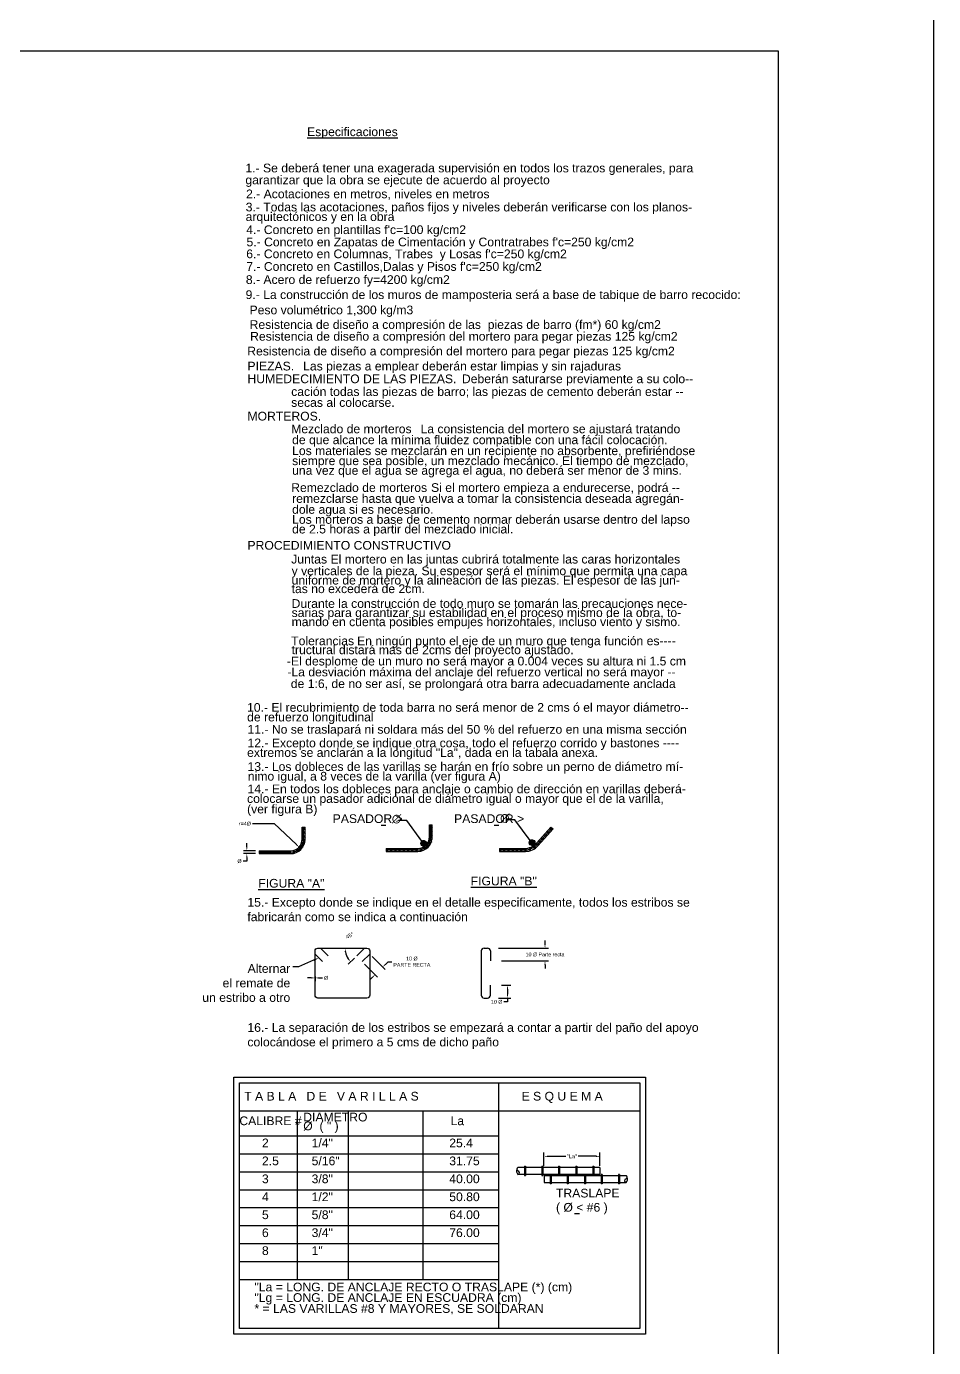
# Model space of a CAD drawing. Header units: metres. Extents: x 14 to 161, y 5 to 309.
# Drawn here: x 137.06 to 161.01, y 204.9 to 239.77 of the extents above; entities that cross this region are included whole.
import ezdxf

# ---------------------------------------------------------------- set-up
doc = ezdxf.new("R2010")
doc.units = ezdxf.units.M
doc.header["$PDMODE"] = 35
doc.layers.add('E-Especificaciones', color=3, linetype='Continuous')
doc.layers.add('E-Pie', color=1, linetype='Continuous')
doc.styles.add('ARIAL', font='arial.ttf')
doc.styles.add('General', font='arial.ttf', dxfattribs={"height": 2.3})
doc.styles.get("Standard").update_dxf_attribs({"font": 'arial.ttf'})
doc.dimstyles.get("Standard").update_dxf_attribs({"dimtxt": 0.18, "dimasz": 0.18, "dimexe": 0.18, "dimexo": 0.0625, "dimgap": 0.09, "dimtad": 0, "dimtih": 1, "dimtoh": 1, "dimdec": 4, "dimzin": 0, "dimdsep": 46, "dimtxsty": 'Standard', "dimcen": 0.09, "dimadec": 0, "dimazin": 0, "dimtfac": 1, "dimtdec": 4, "dimtofl": 0, "dimtmove": 0, "dimatfit": 3, "dimfxl": 1, "dimtolj": 1, "dimtzin": 0, "dimarcsym": 0})

# ---------------------------------------------------------------- blocks, each defined once
blk = doc.blocks.new('*D493')
at = {"layer": 'Defpoints', "color": 0, "transparency": 16777216}
for p in [(152.198, 209.949), (150.721, 209.655), (152.198, 209.655)]:
    blk.add_point(p, dxfattribs=at)
at = {"layer": 'E-Especificaciones', "color": 2, "lineweight": -2, "transparency": 16777216}
for p, q in [((150.721, 209.7), (150.721, 210.049)), ((150.821, 209.949), (151.294, 209.949)), ((152.098, 209.949), (151.626, 209.949)), ((152.198, 209.7), (152.198, 210.049))]:
    blk.add_line(p, q, dxfattribs=at)
at = {"layer": 'E-Especificaciones', "color": 2, "transparency": 16777216}
for points in [[(150.821, 209.965), (150.821, 209.932), (150.721, 209.949)], [(152.098, 209.965), (152.098, 209.932), (152.198, 209.949)]]:
    blk.add_solid(points, dxfattribs=at)
at = {"layer": 'E-Especificaciones', "color": 0, "transparency": 16777216, "insert": (151.46, 209.949), "char_height": 0.1, "attachment_point": 5, "style": 'ARIAL'}
blk.add_mtext('\\A1;"La"', dxfattribs=at)
blk = doc.blocks.new('*D486')
at = {"layer": 'Defpoints', "color": 0, "transparency": 16777216}
for p in [(149.432, 215.443), (150.748, 215.443), (149.507, 215.106)]:
    blk.add_point(p, dxfattribs=at)
at = {"layer": 'E-Especificaciones', "color": 2, "lineweight": -2, "transparency": 16777216}
for p, q in [((150.748, 215.543), (150.748, 215.643)), ((149.522, 215.443), (150.838, 215.443)), ((149.597, 215.106), (150.838, 215.106)), ((150.748, 215.006), (150.748, 214.906))]:
    blk.add_line(p, q, dxfattribs=at)
at = {"layer": 'E-Especificaciones', "color": 2, "transparency": 16777216}
for points in [[(150.731, 215.543), (150.764, 215.543), (150.748, 215.443)], [(150.731, 215.006), (150.764, 215.006), (150.748, 215.106)]]:
    blk.add_solid(points, dxfattribs=at)
at = {"layer": 'E-Especificaciones', "color": 0, "transparency": 16777216, "insert": (150.748, 215.275), "char_height": 0.1, "attachment_point": 5, "style": 'ARIAL'}
blk.add_mtext('\\A1;10 %%C Parte recta', dxfattribs=at)
blk = doc.blocks.new('*D487')
at = {"layer": 'Defpoints', "color": 0, "transparency": 16777216}
for p in [(146.121, 215.286), (145.922, 215.086), (146.463, 214.944)]:
    blk.add_point(p, dxfattribs=at)
at = {"layer": 'E-Especificaciones', "color": 2, "lineweight": -2, "transparency": 16777216}
for p, q in [((146.185, 215.222), (146.527, 214.88)), ((145.985, 215.022), (146.327, 214.68)), ((146.534, 215.014), (146.604, 215.085)), ((146.604, 215.085), (146.704, 215.085)), ((146.193, 214.673), (146.122, 214.603))]:
    blk.add_line(p, q, dxfattribs=at)
at = {"layer": 'E-Especificaciones', "color": 2, "transparency": 16777216}
for points in [[(146.522, 215.026), (146.546, 215.003), (146.463, 214.944)], [(146.181, 214.685), (146.205, 214.662), (146.264, 214.744)]]:
    blk.add_solid(points, dxfattribs=at)
at = {"layer": 'E-Especificaciones', "color": 0, "transparency": 16777216, "insert": (147.233, 215.085), "char_height": 0.1, "attachment_point": 5, "style": 'ARIAL'}
blk.add_mtext('\\A1;10 %%C \\PPARTE RECTA', dxfattribs=at)
blk = doc.blocks.new('*D488')
at = {"layer": 'Defpoints', "color": 0, "transparency": 16777216}
for p in [(144.677, 214.785), (144.677, 214.785), (144.677, 214.657)]:
    blk.add_point(p, dxfattribs=at)
at = {"layer": 'E-Especificaciones', "color": 2, "lineweight": -2, "transparency": 16777216}
for p, q in [((144.577, 214.657), (144.477, 214.657)), ((144.677, 214.695), (144.677, 214.567)), ((144.677, 214.695), (144.677, 214.567)), ((144.777, 214.657), (144.877, 214.657))]:
    blk.add_line(p, q, dxfattribs=at)
at = {"layer": 'E-Especificaciones', "color": 2, "transparency": 16777216}
for points in [[(144.577, 214.674), (144.577, 214.64), (144.677, 214.657)], [(144.777, 214.674), (144.777, 214.64), (144.677, 214.657)]]:
    blk.add_solid(points, dxfattribs=at)
at = {"layer": 'E-Especificaciones', "color": 0, "transparency": 16777216, "insert": (144.971, 214.657), "char_height": 0.1, "attachment_point": 5, "style": 'ARIAL'}
blk.add_mtext('\\A1;%%C', dxfattribs=at)
blk = doc.blocks.new('*D489')
at = {"layer": 'Defpoints', "color": 0, "transparency": 16777216}
for p in [(144.752, 215.443), (145.537, 215.188), (145.779, 215.244), (145.978, 215.443), (146.046, 215.443)]:
    blk.add_point(p, dxfattribs=at)
at = {"layer": 'E-Especificaciones', "color": 2, "lineweight": -2, "transparency": 16777216}
blk.add_line((145.715, 215.18), (145.554, 215.019), dxfattribs=at)
blk.add_arc((145.978, 215.443), 0.51, 191.2458, 213.7542, dxfattribs=at)
at = {"layer": 'E-Especificaciones', "color": 2, "transparency": 16777216}
for points in [[(145.461, 215.342), (145.495, 215.346), (145.468, 215.443)], [(145.567, 215.17), (145.541, 215.149), (145.618, 215.083)]]:
    blk.add_solid(points, dxfattribs=at)
at = {"layer": 'E-Especificaciones', "color": 0, "transparency": 16777216, "insert": (145.591, 215.776), "char_height": 0.1, "attachment_point": 5, "rotation": 30, "style": 'ARIAL'}
blk.add_mtext('\\A1;45°', dxfattribs=at)
blk = doc.blocks.new('*D490')
at = {"layer": 'Defpoints', "color": 0, "transparency": 16777216}
for p in [(142.876, 217.937), (143.198, 218.012), (143.198, 217.937)]:
    blk.add_point(p, dxfattribs=at)
at = {"layer": 'E-Especificaciones', "color": 2, "lineweight": -2, "transparency": 16777216}
for p, q in [((143.108, 218.012), (142.786, 218.012)), ((143.108, 217.937), (142.786, 217.937)), ((142.876, 218.112), (142.876, 218.212)), ((142.876, 217.737), (142.776, 217.737)), ((142.876, 217.837), (142.876, 217.737))]:
    blk.add_line(p, q, dxfattribs=at)
at = {"layer": 'E-Especificaciones', "color": 2, "transparency": 16777216}
for points in [[(142.859, 218.112), (142.892, 218.112), (142.876, 218.012)], [(142.859, 217.837), (142.892, 217.837), (142.876, 217.937)]]:
    blk.add_solid(points, dxfattribs=at)
at = {"layer": 'E-Especificaciones', "color": 0, "transparency": 16777216, "insert": (142.682, 217.737), "char_height": 0.1, "attachment_point": 5, "style": 'ARIAL'}
blk.add_mtext('\\A1;%%c', dxfattribs=at)
blk = doc.blocks.new('*D491')
at = {"layer": 'Defpoints', "color": 0, "transparency": 16777216}
for p in [(144.035, 218.315), (144.256, 218.108)]:
    blk.add_point(p, dxfattribs=at)
at = {"layer": 'E-Especificaciones', "color": 2, "lineweight": -2, "transparency": 16777216}
for p, q in [((143.021, 218.728), (143.593, 218.728)), ((143.593, 218.728), (144.183, 218.176))]:
    blk.add_line(p, q, dxfattribs=at)
at = {"layer": 'E-Especificaciones', "color": 2, "transparency": 16777216}
blk.add_solid([(144.194, 218.188), (144.171, 218.164), (144.256, 218.108)], dxfattribs=at)
at = {"layer": 'E-Especificaciones', "color": 0, "transparency": 16777216, "insert": (142.826, 218.728), "char_height": 0.1, "attachment_point": 5, "style": 'ARIAL'}
blk.add_mtext('\\A1;r=4%%c', dxfattribs=at)
blk = doc.blocks.new('*D492')
at = {"layer": 'Defpoints', "color": 0, "transparency": 16777216}
for p in [(149.507, 214.463), (149.432, 214.126), (149.758, 214.126)]:
    blk.add_point(p, dxfattribs=at)
at = {"layer": 'E-Especificaciones', "color": 2, "lineweight": -2, "transparency": 16777216}
for p, q in [((149.597, 214.463), (149.848, 214.463)), ((149.522, 214.126), (149.848, 214.126)), ((149.758, 214.363), (149.758, 214.226)), ((149.758, 214.126), (149.758, 214.026)), ((149.758, 214.026), (149.658, 214.026))]:
    blk.add_line(p, q, dxfattribs=at)
at = {"layer": 'E-Especificaciones', "color": 2, "transparency": 16777216}
for points in [[(149.741, 214.363), (149.775, 214.363), (149.758, 214.463)], [(149.741, 214.226), (149.775, 214.226), (149.758, 214.126)]]:
    blk.add_solid(points, dxfattribs=at)
at = {"layer": 'E-Especificaciones', "color": 0, "transparency": 16777216, "insert": (149.472, 214.026), "char_height": 0.1, "attachment_point": 5, "style": 'ARIAL'}
blk.add_mtext('\\A1;10 %%C', dxfattribs=at)

msp = doc.modelspace()

# ---------------------------------------------------------------- hatches: boundary and pattern name
at = {"layer": 'E-Especificaciones'}
h = msp.add_hatch(dxfattribs=at)
h.set_pattern_fill('ANSI31', color=3, scale=0.001512, style=0)
h.set_pattern_definition([(45, (89.3930947, 206.2456483), (-0.0033945368, 0.0033945368), [])])
h.paths.add_polyline_path([(147.59127, 218.14501, 0.01855416), (147.60771, 218.16028, 0.17000242), (147.62422, 218.20744, 1), (147.47302, 218.20744, 0.60288696)])
h = msp.add_hatch(dxfattribs=at)
h.set_pattern_fill('ANSI31', color=3, scale=0.001512, style=0)
h.set_pattern_definition([(45, (92.2518476, 206.2641513), (-0.0033945368, 0.0033945368), [])])
h.paths.add_polyline_path([(150.45002, 218.16352, 0.01855416), (150.46647, 218.17878, 0.17000242), (150.48298, 218.22594, 1), (150.33178, 218.22594, 0.60288696)])

# ---------------------------------------------------------------- linework, layer by layer
at = {"layer": 'E-Especificaciones', "color": 3}
for p, q in [((144.33719, 218.55443), (144.37467, 218.61314)), ((144.33735, 218.63537), (144.41295, 218.63537)), ((144.33735, 218.31455), (144.33735, 218.63537)), ((144.37467, 218.61314), (144.41279, 218.55484)), ((144.37515, 218.31455), (144.37515, 218.63537)), ((144.41295, 218.31455), (144.41295, 218.63537)), ((146.42297, 218.69145), (146.54431, 218.69145)), ((147.69612, 218.61399), (147.7336, 218.6727)), ((147.69628, 218.69493), (147.77188, 218.69493)), ((147.69628, 218.37411), (147.69628, 218.69493)), ((147.7336, 218.6727), (147.77172, 218.6144)), ((147.73408, 218.37411), (147.73408, 218.69493)), ((147.77188, 218.37411), (147.77188, 218.69493)), ((149.40826, 218.69145), (149.52961, 218.69145)), ((150.53399, 218.22321), (150.90485, 218.6386)), ((150.56218, 218.19804), (150.93304, 218.61343)), ((150.90485, 218.6386), (150.96124, 218.58825)), ((144.33029, 218.27285), (144.37515, 218.32614)), ((144.33719, 218.44968), (144.37467, 218.50839)), ((144.33767, 218.34419), (144.37515, 218.4029)), ((144.37467, 218.50839), (144.41279, 218.45009)), ((144.37515, 218.4029), (144.41327, 218.3446)), ((144.37515, 218.32614), (144.40529, 218.26335)), ((147.67486, 218.26367), (147.72779, 218.30895)), ((147.68923, 218.33242), (147.73408, 218.38571)), ((147.69612, 218.50924), (147.7336, 218.56795)), ((147.6966, 218.40375), (147.73408, 218.46246)), ((147.72779, 218.30895), (147.74731, 218.24209)), ((147.7336, 218.56795), (147.77172, 218.50965)), ((147.73408, 218.46246), (147.7722, 218.40416)), ((147.73408, 218.38571), (147.76423, 218.32291)), ((150.56568, 218.25924), (150.63269, 218.27828)), ((150.56784, 218.14761), (150.96124, 218.58825)), ((150.63269, 218.27828), (150.6225, 218.20937)), ((150.63125, 218.33159), (150.69826, 218.35063)), ((150.69826, 218.35063), (150.68807, 218.28172)), ((150.71116, 218.42118), (150.77822, 218.44002)), ((150.77822, 218.44002), (150.76783, 218.37114)), ((150.78106, 218.50019), (150.84812, 218.51902)), ((150.84812, 218.51902), (150.83772, 218.45015)), ((150.85082, 218.57833), (150.91788, 218.59717)), ((150.91788, 218.59717), (150.90749, 218.52829)), ((143.19834, 218.01215), (143.25685, 217.97435)), ((143.19834, 218.01215), (143.19834, 217.93655)), ((143.19834, 218.01215), (144.03495, 218.01215)), ((143.25685, 217.97435), (143.19834, 217.93655)), ((143.19834, 217.97435), (144.03495, 217.97435)), ((143.19834, 217.93655), (144.03495, 217.93655)), ((143.30987, 218.01215), (143.36837, 217.97435)), ((143.36837, 217.97435), (143.30987, 217.93655)), ((143.4214, 218.01215), (143.4799, 217.97435)), ((143.4799, 217.97435), (143.4214, 217.93655)), ((143.53292, 218.01215), (143.59143, 217.97435)), ((143.59143, 217.97435), (143.53292, 217.93655)), ((143.64445, 218.01215), (143.70296, 217.97435)), ((143.70296, 217.97435), (143.64445, 217.93655)), ((143.75598, 218.01215), (143.81449, 217.97435)), ((143.81449, 217.97435), (143.75598, 217.93655)), ((143.86751, 218.01215), (143.92602, 217.97435)), ((143.92602, 217.97435), (143.86751, 217.93655)), ((143.97904, 218.01215), (144.03754, 217.97435)), ((144.03754, 217.97435), (143.97904, 217.93655)), ((144.07895, 218.01904), (144.14315, 217.99201)), ((144.14315, 217.99201), (144.09212, 217.9446)), ((144.16246, 218.04309), (144.23186, 218.03712)), ((144.23186, 218.03712), (144.1979, 217.97631)), ((144.23028, 218.08778), (144.29888, 218.09989)), ((144.28028, 218.14482), (144.34414, 218.17263)), ((144.29888, 218.09989), (144.28172, 218.03238)), ((144.31592, 218.20411), (144.36885, 218.24939)), ((144.34414, 218.17263), (144.34325, 218.10298)), ((144.36885, 218.24939), (144.38838, 218.18253)), ((146.55727, 218.07171), (147.39388, 218.07171)), ((146.55727, 218.07171), (146.55727, 217.99611)), ((146.55727, 218.07171), (146.61578, 218.03391)), ((146.55727, 218.03391), (147.39388, 218.03391)), ((146.61578, 218.03391), (146.55727, 217.99611)), ((146.55727, 217.99611), (147.39388, 217.99611)), ((146.6688, 218.07171), (146.72731, 218.03391)), ((146.72731, 218.03391), (146.6688, 217.99611)), ((146.78033, 218.07171), (146.83884, 218.03391)), ((146.83884, 218.03391), (146.78033, 217.99611)), ((146.89186, 218.07171), (146.95037, 218.03391)), ((146.95037, 218.03391), (146.89186, 217.99611)), ((147.00339, 218.07171), (147.06189, 218.03391)), ((147.06189, 218.03391), (147.00339, 217.99611)), ((147.11492, 218.07171), (147.17342, 218.03391)), ((147.17342, 218.03391), (147.11492, 217.99611)), ((147.22644, 218.07171), (147.28495, 218.03391)), ((147.28495, 218.03391), (147.22644, 217.99611)), ((147.33797, 218.07171), (147.39648, 218.03391)), ((147.39648, 218.03391), (147.33797, 217.99611)), ((147.43788, 218.0786), (147.50208, 218.05157)), ((147.50208, 218.05157), (147.45105, 218.00416)), ((147.52139, 218.10265), (147.59079, 218.09669)), ((147.59079, 218.09669), (147.55683, 218.03587)), ((147.58921, 218.14734), (147.65781, 218.15945)), ((147.63921, 218.20438), (147.70307, 218.23219)), ((147.65781, 218.15945), (147.64065, 218.09194)), ((147.70307, 218.23219), (147.70218, 218.16254)), ((149.54257, 218.07171), (150.19562, 218.07171)), ((149.54257, 218.07171), (149.54257, 217.99611)), ((149.54257, 218.07171), (149.60108, 218.03391)), ((149.54257, 218.03391), (150.19562, 218.03391)), ((149.60108, 218.03391), (149.54257, 217.99611)), ((149.54257, 217.99611), (150.22947, 217.99611)), ((149.6541, 218.07171), (149.7126, 218.03391)), ((149.7126, 218.03391), (149.6541, 217.99611)), ((149.76563, 218.07171), (149.82413, 218.03391)), ((149.82413, 218.03391), (149.76563, 217.99611)), ((149.87715, 218.07171), (149.93566, 218.03391)), ((149.93566, 218.03391), (149.87715, 217.99611)), ((149.98868, 218.07171), (150.04719, 218.03391)), ((150.04719, 218.03391), (149.98868, 217.99611)), ((150.10021, 218.07171), (150.15872, 218.03391)), ((150.15872, 218.03391), (150.10021, 217.99611)), ((150.20749, 218.07141), (150.2694, 218.03948)), ((150.2694, 218.03948), (150.21484, 217.99617)), ((150.30957, 218.08555), (150.37768, 218.07096)), ((150.37768, 218.07096), (150.33638, 218.01487)), ((150.41643, 218.12484), (150.48566, 218.13254)), ((150.48566, 218.13254), (150.46422, 218.06626)), ((150.49998, 218.18707), (150.56806, 218.20182)), ((150.56806, 218.20182), (150.55352, 218.1337)), ((144.63857, 215.12387), (144.24081, 214.94542)), ((144.67678, 215.28551), (144.87627, 215.08601)), ((144.81944, 215.44339), (145.01894, 215.2439)), ((145.97846, 215.44339), (145.77896, 215.2439)), ((146.12112, 215.28551), (145.92163, 215.08601)), ((149.06261, 215.36779), (149.06261, 214.20134)), ((149.13821, 215.44339), (149.23055, 215.44339)), ((149.30615, 215.36779), (149.30615, 215.10636)), ((144.24081, 214.94542), (144.08961, 214.94542)), ((149.30615, 214.20134), (149.30615, 214.46277)), ((149.13821, 214.12574), (149.23055, 214.12574)), ((149.51658, 211.89101), (149.51658, 205.40465)), ((142.67804, 211.15242), (153.25153, 211.15242)), ((144.2068, 211.15242), (144.2068, 206.69969)), ((145.55005, 211.15242), (145.55005, 206.69969)), ((147.53332, 206.69969), (147.53332, 211.15242)), ((142.67804, 210.48924), (149.51658, 210.48924)), ((142.67804, 210.01555), (149.51658, 210.01555)), ((142.67804, 209.54186), (149.51658, 209.54186)), ((150.20256, 209.65465), (150.0326, 209.65465)), ((150.20256, 209.68833), (150.20256, 209.43953)), ((150.20256, 209.68833), (150.22953, 209.68833)), ((150.22953, 209.68833), (150.22953, 209.43953)), ((150.66101, 209.65465), (150.22953, 209.65465)), ((150.66101, 209.68833), (150.68798, 209.68833)), ((150.66101, 209.68833), (150.66101, 209.43953)), ((150.68798, 209.68833), (150.68798, 209.43953)), ((151.10598, 209.65465), (150.68798, 209.65465)), ((151.10598, 209.68833), (151.10598, 209.43953)), ((151.10598, 209.68833), (151.13295, 209.68833)), ((151.13295, 209.68833), (151.13295, 209.43953)), ((151.56444, 209.65465), (151.13295, 209.65465)), ((151.56444, 209.68833), (151.56444, 209.43953)), ((151.56444, 209.68833), (151.59141, 209.68833)), ((151.59141, 209.68833), (151.59141, 209.43953)), ((152.00941, 209.65465), (151.59141, 209.65465)), ((152.00941, 209.68833), (152.03638, 209.68833)), ((152.00941, 209.68833), (152.00941, 209.43953)), ((152.03638, 209.68833), (152.03638, 209.43953)), ((152.19844, 209.65465), (152.03638, 209.65465)), ((152.19844, 209.65465), (152.19844, 209.47321)), ((150.20256, 209.47321), (150.0326, 209.47321)), ((150.20256, 209.43953), (150.22953, 209.43953)), ((150.66101, 209.47321), (150.22953, 209.47321)), ((150.66101, 209.43953), (150.68798, 209.43953)), ((151.10598, 209.47321), (150.68798, 209.47321)), ((150.72143, 209.43953), (150.8835, 209.43953)), ((150.72143, 209.43953), (150.72143, 209.25809)), ((150.72143, 209.25809), (150.8835, 209.25809)), ((150.91047, 209.47321), (150.8835, 209.47321)), ((150.8835, 209.47321), (150.8835, 209.22441)), ((150.91047, 209.22441), (150.8835, 209.22441)), ((150.91047, 209.47321), (150.91047, 209.22441)), ((150.91047, 209.43953), (151.32847, 209.43953)), ((150.91047, 209.25809), (151.32847, 209.25809)), ((151.10598, 209.43953), (151.13295, 209.43953)), ((151.56444, 209.47321), (151.13295, 209.47321)), ((151.32847, 209.47321), (151.32847, 209.22441)), ((151.35544, 209.47321), (151.32847, 209.47321)), ((151.35544, 209.22441), (151.32847, 209.22441)), ((151.35544, 209.47321), (151.35544, 209.22441)), ((151.35544, 209.43953), (151.78692, 209.43953)), ((151.35544, 209.25809), (151.78692, 209.25809)), ((151.56444, 209.43953), (151.59141, 209.43953)), ((152.00941, 209.47321), (151.59141, 209.47321)), ((151.81389, 209.47321), (151.78692, 209.47321)), ((151.78692, 209.47321), (151.78692, 209.22441)), ((151.81389, 209.22441), (151.78692, 209.22441)), ((151.81389, 209.47321), (151.81389, 209.22441)), ((151.81389, 209.43953), (152.23189, 209.43953)), ((151.81389, 209.25809), (152.23189, 209.25809)), ((152.00941, 209.43953), (152.03638, 209.43953)), ((152.19844, 209.47321), (152.03638, 209.47321)), ((152.23189, 209.47321), (152.23189, 209.22441)), ((152.25886, 209.47321), (152.23189, 209.47321)), ((152.25886, 209.22441), (152.23189, 209.22441)), ((152.25886, 209.47321), (152.25886, 209.22441)), ((152.25886, 209.43953), (152.69035, 209.43953)), ((152.25886, 209.25809), (152.69035, 209.25809)), ((152.71732, 209.47321), (152.69035, 209.47321)), ((152.69035, 209.47321), (152.69035, 209.22441)), ((152.71732, 209.22441), (152.69035, 209.22441)), ((152.71732, 209.47321), (152.71732, 209.22441)), ((152.71732, 209.43953), (152.88727, 209.43953)), ((152.71732, 209.25809), (152.88727, 209.25809)), ((142.67804, 209.06816), (149.51658, 209.06816)), ((142.67804, 208.59447), (149.51658, 208.59447)), ((151.65703, 208.43199), (151.52645, 208.43199)), ((142.67804, 208.12077), (149.51658, 208.12077)), ((142.67804, 207.64708), (149.51658, 207.64708)), ((142.67804, 207.17338), (149.51658, 207.17338)), ((142.67804, 206.69969), (145.55005, 206.69969)), ((145.55005, 206.69969), (149.51658, 206.69969))]:
    msp.add_line(p, q, dxfattribs=at)
msp.add_lwpolyline([(144.75238, 215.44339), (146.04552, 215.44339, -0.41421356), (146.12112, 215.36779), (146.12112, 214.20134, -0.41421356), (146.04552, 214.12574), (144.75238, 214.12574, -0.41421356), (144.67678, 214.20134), (144.67678, 215.36779, -0.41421356)], format="xyb", close=True, dxfattribs=at)
for points in [[(142.53289, 212.03616), (153.39668, 212.03616), (153.39668, 205.25949), (142.53289, 205.25949)], [(142.67804, 211.89101), (153.25153, 211.89101), (153.25153, 205.40465), (142.67804, 205.40465)]]:
    msp.add_lwpolyline(points, close=True, dxfattribs=at)
for centre in [(147.54862, 218.20744), (150.40738, 218.22594)]:
    msp.add_circle(centre, 0.0756, dxfattribs=at)
for centre, radius, start, end in [((144.03495, 218.31455), 0.3402, 270, 0), ((144.03495, 218.31455), 0.378, 270, 0), ((144.03495, 218.31455), 0.3024, 270, 0), ((147.39388, 218.37411), 0.3024, 270, 0), ((147.39388, 218.37411), 0.378, 270, 0), ((147.39388, 218.37411), 0.3402, 270, 0), ((150.19562, 218.52531), 0.4536, 270, 318.241559), ((150.19562, 218.52531), 0.4914, 270, 318.241559), ((150.22947, 218.44971), 0.4536, 270, 318.241559), ((149.13821, 215.36779), 0.0756, 90, 180), ((149.23055, 215.36779), 0.0756, 0, 90), ((149.13821, 214.20134), 0.0756, 180, 270), ((149.23055, 214.20134), 0.0756, 270, 0), ((150.11853, 209.5615), 0.1232, 156.095451, 225.778942), ((150.05422, 209.61143), 0.04833, 116.570776, 241.642798), ((150.02422, 209.52095), 0.04847, 279.964431, 81.636419), ((152.89566, 209.30583), 0.04847, 98.363581, 260.035569), ((152.86566, 209.39631), 0.04833, 298.357202, 63.429224), ((152.80135, 209.34638), 0.1232, 314.221058, 23.904549)]:
    msp.add_arc(centre, radius, start, end, dxfattribs=at)
msp.add_solid([(144.62826, 215.14686), (144.64889, 215.10088), (144.77653, 215.18576)], dxfattribs=at)
at = {"layer": 'E-Pie', "color": 1}
msp.add_lwpolyline([(65.38178, 243.22866), (161.00678, 243.22866), (161.00678, 177.60366), (65.38178, 177.60366)], close=True, dxfattribs=at)
at = {"layer": 'E-Pie', "color": 5}
msp.add_lwpolyline([(69.65758, 239.11616), (69.65758, 181.71616), (156.91409, 181.71616), (156.91409, 239.11616)], close=True, dxfattribs=at)

# ---------------------------------------------------------------- texts
at = {"layer": 'E-Especificaciones', "color": 3, "style": 'General'}
for s, p in [('1.- Se deberá tener una exagerada supervisión en todos los trazos generales, para ', (142.83811, 235.91473)), ('garantizar que la obra se ejecute de acuerdo al proyecto', (142.83811, 235.6008)), ('2.- Acotaciones en metros, niveles en metros', (142.85503, 235.2314)), ('3.- Todas las acotaciones, paños fijos y niveles deberán verificarse con los planos-', (142.84544, 234.8847)), ('arquitectónicos y en la obra', (142.844, 234.63188)), ("4.- Concreto en plantillas f'c=100 kg/cm2", (142.86027, 234.28679)), ("5.- Concreto en Zapatas de Cimentación y Contratrabes f'c=250 kg/cm2", (142.86646, 233.96313)), ("6.- Concreto en Columnas, Trabes  y Losas f'c=250 kg/cm2", (142.86038, 233.64933)), ("7.- Concreto en Castillos,Dalas y Pisos f'c=250 kg/cm2", (142.8612, 233.3158)), ('8.- Acero de refuerzo fy=4200 kg/cm2', (142.84974, 232.96984)), ('9.- La construcción de los muros de mamposteria será a base de tabique de barro recocido:', (142.8433, 232.57228)), ('Peso volumétrico 1,300 kg/m3', (142.9472, 232.16913)), ('Resistencia de diseño a compresión de las  piezas de barro (fm*) 60 kg/cm2', (142.94917, 231.78384)), ('Resistencia de diseño a compresión del mortero para pegar piezas 125 kg/cm2', (142.96266, 231.47341)), ('Resistencia de diseño a compresión del mortero para pegar piezas 125 kg/cm2', (142.88718, 231.08411)), ('PIEZAS.  ', (142.89253, 230.68786)), ('Las piezas a emplear deberán estar limpias y sin rajaduras', (144.36176, 230.68786)), ('HUMEDECIMIENTO DE LAS PIEZAS.', (142.89253, 230.35154)), ('Deberán saturarse previamente a su colo--', (148.55426, 230.35154)), ('cación todas las piezas de barro; las piezas de cemento deberán estar --', (144.04692, 230.01521)), ('secas al colocarse.', (144.04692, 229.72693)), ('MORTEROS.', (142.89253, 229.36657)), ('Mezclado de morteros', (144.04692, 229.03024)), ('La consistencia del mortero se ajustará tratando ', (147.46175, 229.03024)), ('de que alcance la mínima fluidez compatible con una fácil colocación.', (144.07097, 228.74196)), ('siempre que sea posible, un mezclado mecánico. El tiempo de mezclado,', (144.07097, 228.18942)), ('Los materiales se mezclarán en un recipiente no absorbente, prefiriéndose', (144.07097, 228.45368)), ('una vez que el agua se agrega el agua, no deberá ser menor de 3 mins.', (144.07097, 227.93461)), ('Remezclado de morteros', (144.04692, 227.48179)), ('Si el mortero empieza a endurecerse, podrá --', (147.73932, 227.48179)), ('remezclarse hasta que vuelva a tomar la consistencia deseada agregán-', (144.07097, 227.19351)), ('dole agua si es necesario.', (144.07097, 226.90522)), ('de 2.5 horas a partir del mezclado inicial.', (144.07097, 226.38616)), ('Los morteros a base de cemento normar deberán usarse dentro del lapso', (144.07097, 226.64097)), ('PROCEDIMIENTO CONSTRUCTIVO', (142.89253, 225.95765)), ('Juntas', (144.04692, 225.59251)), ('El mortero en las juntas cubrirá totalmente las caras horizontales ', (145.0853, 225.59251)), ('y verticales de la pieza. Su espesor será el mínimo que permita una capa', (144.0575, 225.28447)), ('uniforme de mortero y la alineación de las piezas. El espesor de las jun-', (144.0575, 225.03804)), ('tas no excederá de 2cm.', (144.0575, 224.81215)), ('Durante la construcción de todo muro se tomarán las precauciones nece-', (144.0575, 224.42197)), ('sarias para garantizar su estabilidad en el proceso mismo de la obra, to-', (144.0575, 224.18096)), ('mando en cuenta posibles empujes horizontales, incluso viento y sismo.', (144.0575, 223.93951)), ('Tolerancias', (144.04692, 223.43626)), ('En ningún punto el eje de un muro que tenga función es----', (145.78665, 223.43626)), ('-El desplome de un muro no será mayor a 0.004 veces su altura ni 1.5 cm', (143.93415, 222.90233)), ('tructural distará mas de 2cms del proyecto ajustado.', (144.0575, 223.20023)), ('-La desviación máxima del anclaje del refuerzo vertical no será mayor --', (143.94516, 222.61483)), ('de 1:6, de no ser así, se prolongará otra barra adecuadamente anclada', (144.03694, 222.3068)), ('10.- El recubrimiento de toda barra no será menor de 2 cms ó el mayor diámetro--', (142.88131, 221.68062)), ('de refuerzo longitudinal', (142.88286, 221.42604)), ('11.- No se traslapará ni soldara más del 50', (142.89348, 221.10178)), ('% del refuerzo en una misma sección', (149.13236, 221.10178)), ('extremos se anclarán a la longitud "La", dada en la tabala anexa.', (142.88234, 220.48984)), ('12.- Excepto donde se indique otra cosa, todo el refuerzo corrido y bastones ----', (142.89348, 220.74267)), ('13.- Los dobleces de las varillas se harán en frío sobre un perno de diámetro mí-', (142.89348, 220.11912)), ('nimo igual, a 8 veces de la varilla (ver figura A)', (142.90256, 219.86454)), ('14.- En todos los dobleces para anclaje o cambio de dirección en varillas deberá-', (142.89348, 219.53041)), ('colocarse un pasador adicional de diámetro igual o mayor que el de la varilla, ', (142.88183, 219.27584)), ('(ver figura B)', (142.88183, 218.99845)), ('PASADOR > ', (145.14257, 218.74466)), ('∅', (146.70379, 218.74466)), ('PASADOR > ', (148.34772, 218.74466)), ('∅', (149.56254, 218.76316)), ('%%UFIGURA "A"', (143.17858, 217.03945)), ('%%UFIGURA "B"', (148.78552, 217.09901)), (' T A B L A   D E   V A R I L L A S ', (142.71782, 211.42062)), ('E S Q U E M A', (150.12939, 211.42062)), ('CALIBRE #', (142.67804, 210.7713)), ('DIAMETRO', (144.36512, 210.8698)), ('La', (148.254, 210.7713)), ('%%C  ( " )', (144.36512, 210.63651)), ('2', (143.27472, 210.18708)), ('1/4"', (144.58636, 210.18708)), ('25.4', (148.21971, 210.18708)), ('2.5', (143.27472, 209.71338)), ('5/16"', (144.58636, 209.71338)), ('31.75', (148.21971, 209.71338)), ('3', (143.27472, 209.23969)), ('3/8"', (144.58636, 209.23969)), ('40.00', (148.21971, 209.23969)), ('4', (143.27472, 208.76599)), ('1/2"', (144.58636, 208.76599)), ('50.80', (148.21971, 208.76599)), ('TRASLAPE ', (151.03776, 208.86339)), ('5', (143.27472, 208.2923)), ('5/8"', (144.58636, 208.2923)), ('64.00', (148.21971, 208.2923)), ('( %%C < #6 ) ', (151.03776, 208.48829)), ('6', (143.27472, 207.81861)), ('3/4"', (144.58636, 207.81861)), ('76.00', (148.21971, 207.81861)), ('8', (143.27472, 207.34491)), ('1"', (144.58636, 207.34491)), ('"La = LONG. DE ANCLAJE RECTO O TRASLAPE (*) (cm)', (143.07668, 206.38585)), ('* = LAS VARILLAS #8 Y MAYORES, SE SOLDARAN', (143.07668, 205.81786)), ('"Lg = LONG. DE ANCLAJE EN ESCUADRA (cm)', (143.07668, 206.10651))]:
    msp.add_text(s, height=0.23, dxfattribs=at).set_placement(p)
at = {"layer": 'E-Especificaciones', "color": 4, "insert": (144.46695, 237.1011), "char_height": 0.23, "attachment_point": 1, "style": 'General'}
msp.add_mtext('{\\LEspecificaciones}', dxfattribs=at)
at = {"layer": 'E-Especificaciones', "color": 3, "char_height": 0.23, "style": 'General'}
for s, insert, attachment_point in [('15.- Excepto donde se indique en el detalle especificamente, todos los estribos se\\Pfabricarán como se indica a continuación', (142.89008, 216.76753), 1), ('Alternar \\Pel remate de\\Pun estribo a otro', (144.02157, 215.02102), 3), ('16.- La separación de los estribos se empezará a contar a partir del paño del apoyo\\Pcolocándose el primero a 5 cms de dicho paño', (142.89008, 213.4638), 1)]:
    msp.add_mtext(s, dxfattribs=dict(at, insert=insert, attachment_point=attachment_point))

# ---------------------------------------------------------------- dimensions: what is measured, and where the dimension line sits
at = {"layer": 'E-Especificaciones', "color": 3}
dim = msp.add_radius_dim(center=(144.03495, 218.31455), mpoint=(144.25572, 218.10789), text='r=4%%c', dimstyle='Standard', override={"dimtxt": 0.1, "dimasz": 0.1, "dimexe": 0.09, "dimexo": 0.09, "dimgap": 0.045, "dimlfac": 0.2, "dimtxsty": 'ARIAL', "dimclrd": 2, "dimclre": 2}, dxfattribs=at)
dim.commit()
dim.dimension.update_dxf_attribs({"geometry": '*D491', "text_midpoint": (142.82615, 218.72786), "dimtype": 164})
for base, p1, p2, text, picture, middle in [((142.87561, 217.93655), (143.19834, 218.01215), (143.19834, 217.93655), '%%c', '*D490', (142.6817, 217.73655)), ((149.758, 214.12574), (149.50735, 214.46277), (149.43175, 214.12574), '10 %%C', '*D492', (149.47176, 214.02574))]:
    dim = msp.add_linear_dim(base=base, p1=p1, p2=p2, angle=90, text=text, dimstyle='Standard', override={"dimtxt": 0.1, "dimasz": 0.1, "dimexe": 0.09, "dimexo": 0.09, "dimgap": 0.045, "dimlfac": 0.2, "dimtxsty": 'ARIAL', "dimclrd": 2, "dimclre": 2}, dxfattribs=at)
    dim.commit()
    dim.dimension.update_dxf_attribs({"geometry": picture, "text_midpoint": middle})
dim = msp.add_angular_dim_2l(base=(145.53652, 215.18824), line1=((145.97846, 215.44339), (145.77896, 215.2439)), line2=((144.75238, 215.44339), (146.04552, 215.44339)), text='45°', dimstyle='Standard', override={"dimtxt": 0.1, "dimasz": 0.1, "dimexe": 0.09, "dimexo": 0.09, "dimgap": 0.045, "dimlfac": 0.2, "dimtxsty": 'ARIAL', "dimclrd": 2, "dimclre": 2}, dxfattribs=at)
dim.commit()
dim.dimension.update_dxf_attribs({"geometry": '*D489', "text_midpoint": (145.59118, 215.77569), "dimtype": 162, "text_rotation": 30})
dim = msp.add_linear_dim(base=(150.7477, 215.44339), p1=(149.50735, 215.10636), p2=(149.43175, 215.44339), angle=270, text='10 %%C Parte recta', dimstyle='Standard', override={"dimtxt": 0.1, "dimasz": 0.1, "dimexe": 0.09, "dimexo": 0.09, "dimgap": 0.045, "dimlfac": 0.2, "dimtxsty": 'ARIAL', "dimclrd": 2, "dimclre": 2}, dxfattribs=at)
dim.commit()
dim.dimension.update_dxf_attribs({"geometry": '*D486', "text_midpoint": (150.7477, 215.27487), "dimtype": 160})
dim = msp.add_aligned_dim(p1=(145.92163, 215.08601), p2=(146.12112, 215.28551), distance=-0.48355, text='10 %%C \\PPARTE RECTA', dimstyle='Standard', override={"dimtxt": 0.1, "dimasz": 0.1, "dimexe": 0.09, "dimexo": 0.09, "dimgap": 0.045, "dimlfac": 0.2, "dimtxsty": 'ARIAL', "dimclrd": 2, "dimclre": 2}, dxfattribs=at)
dim.commit()
dim.dimension.update_dxf_attribs({"geometry": '*D487', "text_midpoint": (147.23319, 215.08501)})
for base, p1, p2, text, override, picture, middle in [((144.67678, 214.65692), (144.67678, 214.78457), (144.67678, 214.78457), '%%C', {"dimtxt": 0.1, "dimasz": 0.1, "dimexe": 0.09, "dimexo": 0.09, "dimgap": 0.045, "dimlfac": 0.2, "dimtxsty": 'ARIAL', "dimclrd": 2, "dimclre": 2}, '*D488', (144.97069, 214.65692)), ((152.19844, 209.94868), (150.72143, 209.65465), (152.19844, 209.65465), '"La"', {"dimtxt": 0.1, "dimasz": 0.1, "dimexe": 0.1, "dimexo": 0.045, "dimgap": 0.045, "dimdec": 2, "dimtxsty": 'ARIAL', "dimclrd": 2, "dimclre": 2, "dimtdec": 2}, '*D493', (151.45994, 209.94868))]:
    dim = msp.add_linear_dim(base=base, p1=p1, p2=p2, text=text, dimstyle='Standard', override=override, dxfattribs=at)
    dim.commit()
    dim.dimension.update_dxf_attribs({"geometry": picture, "text_midpoint": middle})

# ---------------------------------------------------------------- leaders
for points in [[(147.49971, 218.26508), (147.09542, 218.8127), (146.88307, 218.8127)], [(150.35846, 218.28358), (149.95417, 218.8312), (149.74182, 218.8312)]]:
    msp.add_leader(points, dimstyle='Standard', override={"dimtxt": 0.1, "dimasz": 0.1, "dimexe": 0.09, "dimexo": 0.09, "dimgap": 0.045, "dimlfac": 0.2, "dimtxsty": 'ARIAL', "dimclrd": 2, "dimclre": 2}, dxfattribs=at)

doc.saveas('drawing.dxf')
